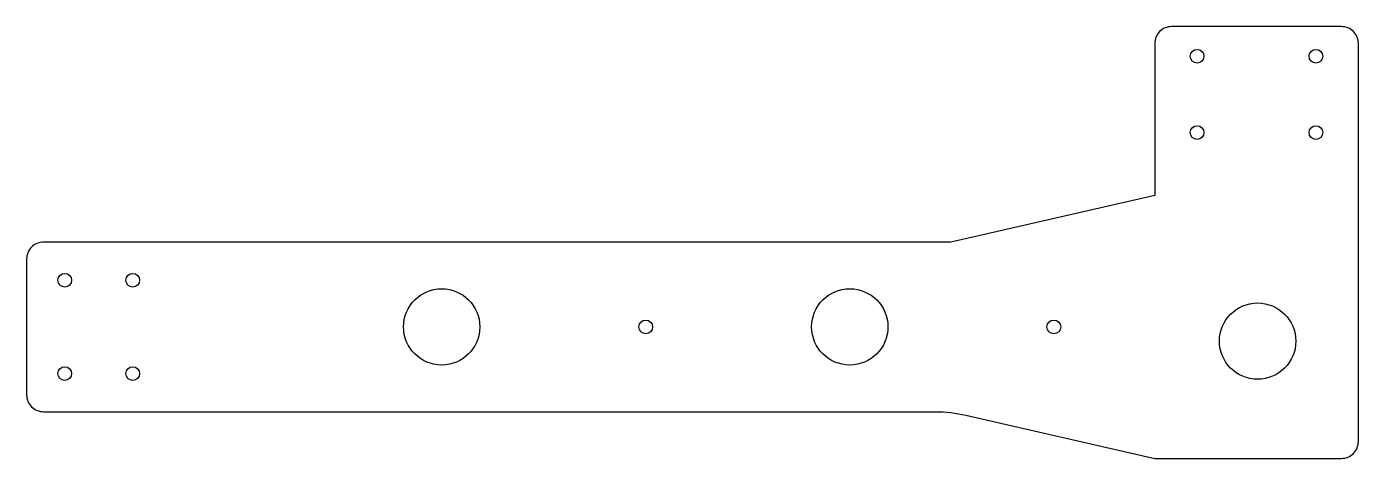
# Model space of a CAD drawing. Header units: inches. Extents: x -0.2 to 19.4, y -3.2 to 3.2.
import ezdxf

# ---------------------------------------------------------------- set-up
doc = ezdxf.new("R2010")
doc.units = ezdxf.units.IN
doc.header["$MEASUREMENT"] = 0

msp = doc.modelspace()

# ---------------------------------------------------------------- linework, layer by layer
msp.add_lwpolyline([(-0.25, -2.25, 0.414214), (0, -2.5), (13.135, -2.5, -0.056379), (13.582, -2.551), (16.362, -3.188), (19.112, -3.188, 0.414214), (19.362, -2.937), (19.362, 2.924, 0.414214), (19.112, 3.174), (16.612, 3.174, 0.414214), (16.362, 2.924), (16.362, 0.688), (13.362, 0), (0, 0, 0.414214), (-0.25, -0.25)], format="xyb", close=True)
for centre, radius in [((16.987, 2.737), 0.101), ((18.737, 2.737), 0.101), ((16.987, 1.612), 0.101), ((18.737, 1.612), 0.101), ((0.312, -0.563), 0.101), ((1.312, -0.563), 0.101), ((5.862, -1.25), 0.562), ((11.872, -1.25), 0.562), ((17.878, -1.46), 0.562), ((8.867, -1.25), 0.101), ((14.877, -1.25), 0.101), ((0.312, -1.938), 0.101), ((1.312, -1.938), 0.101)]:
    msp.add_circle(centre, radius)

doc.saveas('drawing.dxf')
